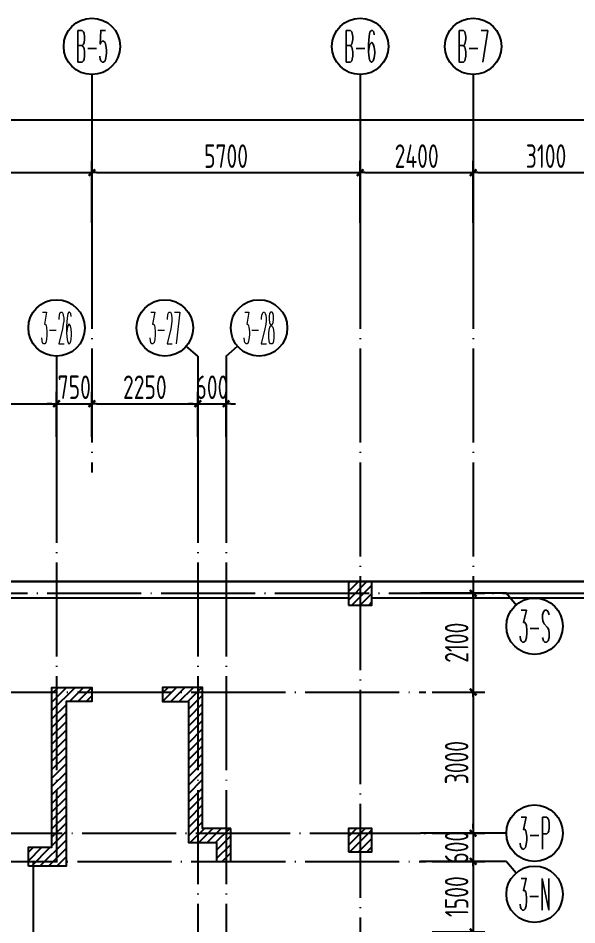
# Model space of a CAD drawing. Header units: millimetres. Extents: x 156735 to 386235, y 467499 to 703525.
# Drawn here: x 225179 to 237050, y 663145 to 682425 of the extents above; entities that cross this region are included whole.
import ezdxf
from ezdxf.enums import TextEntityAlignment as Align

# ---------------------------------------------------------------- set-up
doc = ezdxf.new("R2010")
doc.units = ezdxf.units.MM
doc.header["$LTSCALE"] = 100
doc.header["$PDMODE"] = 35
doc.header["$PDSIZE"] = 200
doc.linetypes.add('DOTE', pattern=[2.42, 2, -0.2, 0.02, -0.2])
for name, color, linetype in [('B-TEXT', 7, 'Continuous'), ('COLU', 7, 'Continuous'), ('h斜线-主楼', 7, 'Continuous'), ('h斜线-柱', 7, 'Continuous'), ('Q-AXIS', 3, 'Continuous'), ('Q-dote', 253, 'DOTE'), ('WALL', 3, 'Continuous'), ('wall-主楼', 2, 'Continuous')]:
    doc.layers.add(name, color=color, linetype=linetype)
doc.styles.add('_TCH_AXIS', font='COMPLEX', dxfattribs={"bigfont": 'GBCBIG'})
doc.styles.add('COMPLEX', font='tssdeng.shx', dxfattribs={"width": 0.7, "bigfont": 'tssdchn.shx'})
doc.styles.add('TSSD_Dimension', font='Tssdeng.shx', dxfattribs={"width": 0.7, "bigfont": 'hztxt.shx'})
doc.dimstyles.new('TSSD_100_100$0', dxfattribs={"dimtxt": 300, "dimasz": 100, "dimexe": 250, "dimexo": 250, "dimgap": 100, "dimtad": 1, "dimdec": 0, "dimzin": 0, "dimdsep": 46, "dimtxsty": 'TSSD_Dimension', "dimblk": '_tsdbk', "dimblk1": '_tsdbk', "dimblk2": '_tsdbk', "dimsah": 1, "dimcen": 0, "dimclrt": 7, "dimadec": 0, "dimazin": 0, "dimtfac": 1, "dimtdec": 0, "dimtix": 1, "dimtmove": 2, "dimatfit": 3, "dimldrblk": '_tsdbk', "dimfxl": 1, "dimtolj": 1, "dimtzin": 0, "dimarcsym": 0})
pattern_1 = [(45, (-467527.32, -323147.44), (-89.802561, 89.802561), [])]

# ---------------------------------------------------------------- blocks, each defined once
blk = doc.blocks.new('_tsdbk')
blk.add_line((-1, 0), (0, 0))
at = {"const_width": 0.5}
blk.add_lwpolyline([(-0.7, -0.7), (0.7, 0.7)], dxfattribs=at)
blk = doc.blocks.new('*D107')
at = {"layer": 'Defpoints', "color": 0}
for p in [(359046, 680262), (196946, 678055), (359046, 678055)]:
    blk.add_point(p, dxfattribs=at)
at = {"layer": 'Q-AXIS', "color": 0, "lineweight": -2}
for p, q in [((196946, 678305), (196946, 680512)), ((359046, 678305), (359046, 680512)), ((197046, 680262), (358946, 680262))]:
    blk.add_line(p, q, dxfattribs=at)
at = {"layer": 'Q-AXIS', "color": 0, "lineweight": -2, "xscale": 100, "yscale": 100, "zscale": 100, "rotation": 180}
blk.add_blockref('_tsdbk', (196946, 680262), dxfattribs=at)
at = {"layer": 'Q-AXIS', "color": 0, "lineweight": -2, "xscale": 100, "yscale": 100, "zscale": 100}
blk.add_blockref('_tsdbk', (359046, 680262), dxfattribs=at)
at = {"layer": 'Q-AXIS', "color": 7, "insert": (250239, 680612), "char_height": 500, "attachment_point": 5, "style": 'TSSD_Dimension'}
blk.add_mtext('\\A1;162100', dxfattribs=at)
blk = doc.blocks.new('_AXISO')
blk.add_circle((0, 0), 0.5)
at = {"layer": 'B-TEXT', "style": 'COMPLEX', "width": 1.450893}
blk.add_attdef('A', text='', height=0.56, dxfattribs=at).set_placement((0.249375, -0.28), (0.749375, -0.28), align=Align.FIT)
blk = doc.blocks.new('*D285')
at = {"layer": 'Defpoints', "color": 0}
for p in [(225996, 674227), (221596, 673272), (225996, 673272)]:
    blk.add_point(p, dxfattribs=at)
at = {"layer": 'Q-AXIS', "color": 0, "lineweight": -2}
for p, q in [((221596, 673522), (221596, 674477)), ((225996, 673522), (225996, 674477)), ((221696, 674227), (225896, 674227))]:
    blk.add_line(p, q, dxfattribs=at)
at = {"layer": 'Q-AXIS', "color": 0, "lineweight": -2, "xscale": 100, "yscale": 100, "zscale": 100, "rotation": 180}
blk.add_blockref('_tsdbk', (221596, 674227), dxfattribs=at)
at = {"layer": 'Q-AXIS', "color": 0, "lineweight": -2, "xscale": 100, "yscale": 100, "zscale": 100}
blk.add_blockref('_tsdbk', (225996, 674227), dxfattribs=at)
at = {"layer": 'Q-AXIS', "color": 7, "insert": (223796, 674577), "char_height": 500, "attachment_point": 5, "style": 'TSSD_Dimension'}
blk.add_mtext('\\A1;4400', dxfattribs=at)
blk = doc.blocks.new('*D300')
at = {"layer": 'Defpoints', "color": 0}
for p in [(229596, 674227), (228996, 673272), (229596, 673272)]:
    blk.add_point(p, dxfattribs=at)
at = {"layer": 'Q-AXIS', "color": 0, "lineweight": -2}
for p, q in [((228996, 673522), (228996, 674477)), ((229596, 673522), (229596, 674477)), ((228896, 674227), (228796, 674227)), ((228996, 674227), (229596, 674227)), ((229696, 674227), (229796, 674227))]:
    blk.add_line(p, q, dxfattribs=at)
at = {"layer": 'Q-AXIS', "color": 0, "lineweight": -2, "xscale": 100, "yscale": 100, "zscale": 100}
blk.add_blockref('_tsdbk', (228996, 674227), dxfattribs=at)
at = {"layer": 'Q-AXIS', "color": 0, "lineweight": -2, "xscale": 100, "yscale": 100, "zscale": 100, "rotation": 180}
blk.add_blockref('_tsdbk', (229596, 674227), dxfattribs=at)
at = {"layer": 'Q-AXIS', "color": 7, "insert": (229296, 674577), "char_height": 500, "attachment_point": 5, "style": 'TSSD_Dimension'}
blk.add_mtext('\\A1;600', dxfattribs=at)
blk = doc.blocks.new('*D301')
at = {"layer": 'Defpoints', "color": 0}
for p in [(228996, 674227), (226746, 673272), (228996, 673272)]:
    blk.add_point(p, dxfattribs=at)
at = {"layer": 'Q-AXIS', "color": 0, "lineweight": -2}
for p, q in [((226746, 673522), (226746, 674477)), ((228996, 673522), (228996, 674477)), ((226846, 674227), (228896, 674227))]:
    blk.add_line(p, q, dxfattribs=at)
at = {"layer": 'Q-AXIS', "color": 0, "lineweight": -2, "xscale": 100, "yscale": 100, "zscale": 100, "rotation": 180}
blk.add_blockref('_tsdbk', (226746, 674227), dxfattribs=at)
at = {"layer": 'Q-AXIS', "color": 0, "lineweight": -2, "xscale": 100, "yscale": 100, "zscale": 100}
blk.add_blockref('_tsdbk', (228996, 674227), dxfattribs=at)
at = {"layer": 'Q-AXIS', "color": 7, "insert": (227871, 674577), "char_height": 500, "attachment_point": 5, "style": 'TSSD_Dimension'}
blk.add_mtext('\\A1;2250', dxfattribs=at)
blk = doc.blocks.new('*D302')
at = {"layer": 'Defpoints', "color": 0}
for p in [(226746, 674227), (225996, 673272), (226746, 673272)]:
    blk.add_point(p, dxfattribs=at)
at = {"layer": 'Q-AXIS', "color": 0, "lineweight": -2}
for p, q in [((225996, 673522), (225996, 674477)), ((226746, 673522), (226746, 674477)), ((225896, 674227), (225796, 674227)), ((225996, 674227), (226746, 674227)), ((226846, 674227), (226946, 674227))]:
    blk.add_line(p, q, dxfattribs=at)
at = {"layer": 'Q-AXIS', "color": 0, "lineweight": -2, "xscale": 100, "yscale": 100, "zscale": 100}
blk.add_blockref('_tsdbk', (225996, 674227), dxfattribs=at)
at = {"layer": 'Q-AXIS', "color": 0, "lineweight": -2, "xscale": 100, "yscale": 100, "zscale": 100, "rotation": 180}
blk.add_blockref('_tsdbk', (226746, 674227), dxfattribs=at)
at = {"layer": 'Q-AXIS', "color": 7, "insert": (226371, 674577), "char_height": 500, "attachment_point": 5, "style": 'TSSD_Dimension'}
blk.add_mtext('\\A1;750', dxfattribs=at)
blk = doc.blocks.new('*D303')
at = {"layer": 'Defpoints', "color": 0}
for p in [(233725, 670195), (233725, 668095), (234846, 668095)]:
    blk.add_point(p, dxfattribs=at)
at = {"layer": 'Q-AXIS', "color": 0, "lineweight": -2}
for p, q in [((233975, 670195), (235096, 670195)), ((234846, 670095), (234846, 668195)), ((233975, 668095), (235096, 668095))]:
    blk.add_line(p, q, dxfattribs=at)
at = {"layer": 'Q-AXIS', "color": 0, "lineweight": -2, "xscale": 100, "yscale": 100, "zscale": 100}
for p, rotation in [((234846, 670195), 90), ((234846, 668095), 270)]:
    blk.add_blockref('_tsdbk', p, dxfattribs=dict(at, rotation=rotation))
at = {"layer": 'Q-AXIS', "color": 7, "insert": (234496, 669145), "char_height": 500, "attachment_point": 5, "rotation": 90, "style": 'TSSD_Dimension'}
blk.add_mtext('\\A1;2100', dxfattribs=at)
blk = doc.blocks.new('*D304')
at = {"layer": 'Defpoints', "color": 0}
for p in [(233725, 664495), (233725, 662995), (234846, 662995)]:
    blk.add_point(p, dxfattribs=at)
at = {"layer": 'Q-AXIS', "color": 0, "lineweight": -2}
for p, q in [((233975, 664495), (235096, 664495)), ((234846, 664395), (234846, 663095)), ((233975, 662995), (235096, 662995))]:
    blk.add_line(p, q, dxfattribs=at)
at = {"layer": 'Q-AXIS', "color": 0, "lineweight": -2, "xscale": 100, "yscale": 100, "zscale": 100}
for p, rotation in [((234846, 664495), 90), ((234846, 662995), 270)]:
    blk.add_blockref('_tsdbk', p, dxfattribs=dict(at, rotation=rotation))
at = {"layer": 'Q-AXIS', "color": 7, "insert": (234496, 663745), "char_height": 500, "attachment_point": 5, "rotation": 90, "style": 'TSSD_Dimension'}
blk.add_mtext('\\A1;1500', dxfattribs=at)
blk = doc.blocks.new('*D305')
at = {"layer": 'Defpoints', "color": 0}
for p in [(233725, 665095), (233725, 664495), (234846, 664495)]:
    blk.add_point(p, dxfattribs=at)
at = {"layer": 'Q-AXIS', "color": 0, "lineweight": -2}
for p, q in [((234846, 665195), (234846, 665295)), ((233975, 665095), (235096, 665095)), ((234846, 665095), (234846, 664495)), ((233975, 664495), (235096, 664495)), ((234846, 664395), (234846, 664295))]:
    blk.add_line(p, q, dxfattribs=at)
at = {"layer": 'Q-AXIS', "color": 0, "lineweight": -2, "xscale": 100, "yscale": 100, "zscale": 100}
for p, rotation in [((234846, 665095), 270), ((234846, 664495), 90)]:
    blk.add_blockref('_tsdbk', p, dxfattribs=dict(at, rotation=rotation))
at = {"layer": 'Q-AXIS', "color": 7, "insert": (234496, 664795), "char_height": 500, "attachment_point": 5, "rotation": 90, "style": 'TSSD_Dimension'}
blk.add_mtext('\\A1;600', dxfattribs=at)
blk = doc.blocks.new('*D306')
at = {"layer": 'Defpoints', "color": 0}
for p in [(233725, 668095), (233725, 665095), (234846, 665095)]:
    blk.add_point(p, dxfattribs=at)
at = {"layer": 'Q-AXIS', "color": 0, "lineweight": -2}
for p, q in [((233975, 668095), (235096, 668095)), ((234846, 667995), (234846, 665195)), ((233975, 665095), (235096, 665095))]:
    blk.add_line(p, q, dxfattribs=at)
at = {"layer": 'Q-AXIS', "color": 0, "lineweight": -2, "xscale": 100, "yscale": 100, "zscale": 100}
for p, rotation in [((234846, 668095), 90), ((234846, 665095), 270)]:
    blk.add_blockref('_tsdbk', p, dxfattribs=dict(at, rotation=rotation))
at = {"layer": 'Q-AXIS', "color": 7, "insert": (234496, 666595), "char_height": 500, "attachment_point": 5, "rotation": 90, "style": 'TSSD_Dimension'}
blk.add_mtext('\\A1;3000', dxfattribs=at)
blk = doc.blocks.new('*D307')
at = {"layer": 'Defpoints', "color": 0}
for p in [(226746, 679141), (218646, 677820), (226746, 677820)]:
    blk.add_point(p, dxfattribs=at)
at = {"layer": 'Q-AXIS', "color": 0, "lineweight": -2}
for p, q in [((218646, 678070), (218646, 679391)), ((226746, 678070), (226746, 679391)), ((218746, 679141), (226646, 679141))]:
    blk.add_line(p, q, dxfattribs=at)
at = {"layer": 'Q-AXIS', "color": 0, "lineweight": -2, "xscale": 100, "yscale": 100, "zscale": 100, "rotation": 180}
blk.add_blockref('_tsdbk', (218646, 679141), dxfattribs=at)
at = {"layer": 'Q-AXIS', "color": 0, "lineweight": -2, "xscale": 100, "yscale": 100, "zscale": 100}
blk.add_blockref('_tsdbk', (226746, 679141), dxfattribs=at)
at = {"layer": 'Q-AXIS', "color": 7, "insert": (222696, 679491), "char_height": 500, "attachment_point": 5, "style": 'TSSD_Dimension'}
blk.add_mtext('\\A1;8100', dxfattribs=at)
blk = doc.blocks.new('*D309')
at = {"layer": 'Defpoints', "color": 0}
for p in [(234846, 679141), (232446, 677820), (234846, 677820)]:
    blk.add_point(p, dxfattribs=at)
at = {"layer": 'Q-AXIS', "color": 0, "lineweight": -2}
for p, q in [((232446, 678070), (232446, 679391)), ((234846, 678070), (234846, 679391)), ((232546, 679141), (234746, 679141))]:
    blk.add_line(p, q, dxfattribs=at)
at = {"layer": 'Q-AXIS', "color": 0, "lineweight": -2, "xscale": 100, "yscale": 100, "zscale": 100, "rotation": 180}
blk.add_blockref('_tsdbk', (232446, 679141), dxfattribs=at)
at = {"layer": 'Q-AXIS', "color": 0, "lineweight": -2, "xscale": 100, "yscale": 100, "zscale": 100}
blk.add_blockref('_tsdbk', (234846, 679141), dxfattribs=at)
at = {"layer": 'Q-AXIS', "color": 7, "insert": (233646, 679491), "char_height": 500, "attachment_point": 5, "style": 'TSSD_Dimension'}
blk.add_mtext('\\A1;2400', dxfattribs=at)
blk = doc.blocks.new('*D310')
at = {"layer": 'Defpoints', "color": 0}
for p in [(232446, 679141), (226746, 677820), (232446, 677820)]:
    blk.add_point(p, dxfattribs=at)
at = {"layer": 'Q-AXIS', "color": 0, "lineweight": -2}
for p, q in [((226746, 678070), (226746, 679391)), ((232446, 678070), (232446, 679391)), ((226846, 679141), (232346, 679141))]:
    blk.add_line(p, q, dxfattribs=at)
at = {"layer": 'Q-AXIS', "color": 0, "lineweight": -2, "xscale": 100, "yscale": 100, "zscale": 100, "rotation": 180}
blk.add_blockref('_tsdbk', (226746, 679141), dxfattribs=at)
at = {"layer": 'Q-AXIS', "color": 0, "lineweight": -2, "xscale": 100, "yscale": 100, "zscale": 100}
blk.add_blockref('_tsdbk', (232446, 679141), dxfattribs=at)
at = {"layer": 'Q-AXIS', "color": 7, "insert": (229596, 679491), "char_height": 500, "attachment_point": 5, "style": 'TSSD_Dimension'}
blk.add_mtext('\\A1;5700', dxfattribs=at)
blk = doc.blocks.new('*D311')
at = {"layer": 'Defpoints', "color": 0}
for p in [(237946, 679141), (234846, 677820), (237946, 677820)]:
    blk.add_point(p, dxfattribs=at)
at = {"layer": 'Q-AXIS', "color": 0, "lineweight": -2}
for p, q in [((234846, 678070), (234846, 679391)), ((237946, 678070), (237946, 679391)), ((234946, 679141), (237846, 679141))]:
    blk.add_line(p, q, dxfattribs=at)
at = {"layer": 'Q-AXIS', "color": 0, "lineweight": -2, "xscale": 100, "yscale": 100, "zscale": 100, "rotation": 180}
blk.add_blockref('_tsdbk', (234846, 679141), dxfattribs=at)
at = {"layer": 'Q-AXIS', "color": 0, "lineweight": -2, "xscale": 100, "yscale": 100, "zscale": 100}
blk.add_blockref('_tsdbk', (237946, 679141), dxfattribs=at)
at = {"layer": 'Q-AXIS', "color": 7, "insert": (236396, 679491), "char_height": 500, "attachment_point": 5, "style": 'TSSD_Dimension'}
blk.add_mtext('\\A1;3100', dxfattribs=at)

msp = doc.modelspace()

# ---------------------------------------------------------------- hatches: boundary and pattern name
at = {"layer": 'h斜线-主楼'}
h = msp.add_hatch(dxfattribs=at)
h.set_pattern_fill('ANSI31', color=256, scale=40, style=0)
h.set_pattern_definition(pattern_1)
h.paths.add_polyline_path([(225396.5, 664394.7), (225396.5, 664794.7), (225896.5, 664794.7), (225896.5, 668194.7), (226746.5, 668194.7), (226746.5, 667894.7), (226196.5, 667894.7), (226196.5, 664394.7)])
h = msp.add_hatch(dxfattribs=at)
h.set_pattern_fill('ANSI31', color=256, scale=40, style=0)
h.set_pattern_definition(pattern_1)
h.paths.add_polyline_path([(229696.5, 665194.7), (229096.5, 665194.7), (229096.5, 668194.7), (228246.5, 668194.7), (228246.5, 667894.7), (228796.5, 667894.7), (228796.5, 664894.7), (229396.5, 664894.7), (229396.5, 664494.7), (229696.5, 664494.7)])
at = {"layer": 'h斜线-柱'}
h = msp.add_hatch(dxfattribs=at)
h.set_pattern_fill('ANSI31', color=256, scale=40, style=0)
h.set_pattern_definition(pattern_1)
h.paths.add_polyline_path([(232196.5, 669944.7), (232696.5, 669944.7), (232696.5, 670444.7), (232196.5, 670444.7)])
h = msp.add_hatch(dxfattribs=at)
h.set_pattern_fill('ANSI31', color=256, scale=40, style=0)
h.set_pattern_definition(pattern_1)
h.paths.add_polyline_path([(232196.5, 664694.7), (232696.5, 664694.7), (232696.5, 665194.7), (232196.5, 665194.7)])

# ---------------------------------------------------------------- linework, layer by layer
at = {"color": 6, "lineweight": 30}
msp.add_lwpolyline([(215996.5, 670444.7), (216112.4, 670444.7), (216296.5, 670444.7), (241934.2, 670444.7), (242896.5, 670444.7)], dxfattribs=at)
at = {"layer": 'COLU'}
for points in [[(232196.5, 669944.7), (232696.5, 669944.7), (232696.5, 670444.7), (232196.5, 670444.7)], [(232196.5, 664694.7), (232696.5, 664694.7), (232696.5, 665194.7), (232196.5, 665194.7)]]:
    msp.add_lwpolyline(points, close=True, dxfattribs=at)
at = {"layer": 'Q-AXIS'}
for p, q in [((226746.5, 681225.4), (226746.5, 677819.9)), ((232446.5, 681225.4), (232446.5, 677819.9)), ((234846.5, 681225.4), (234846.5, 677819.9)), ((228996.5, 675237.2), (228752, 675446.7)), ((229596.5, 675237.2), (229840.9, 675446.7)), ((225996.5, 675237.2), (225996.5, 673271.7)), ((228996.5, 675237.2), (228996.5, 673271.7)), ((229596.5, 675237.2), (229596.5, 673271.7)), ((235552.8, 670194.7), (233725.4, 670194.7)), ((235552.8, 670194.7), (235762.4, 669950.3)), ((235552.8, 665094.7), (233725.4, 665094.7)), ((235552.8, 664494.7), (233725.4, 664494.7)), ((235552.8, 664494.7), (235762.4, 664250.3))]:
    msp.add_line(p, q, dxfattribs=at)
at = {"layer": 'Q-dote', "ltscale": 10}
for p, q in [((226746.5, 677819.9), (226746.5, 672760.7)), ((232446.5, 677819.9), (232446.5, 651744.7)), ((234846.5, 677819.9), (234846.6, 534412)), ((225996.5, 673271.7), (225996.5, 664494.7)), ((228996.5, 673271.7), (228996.5, 657594.7)), ((229596.5, 673271.7), (229596.5, 661494.7)), ((189495.4, 670194.7), (242996.5, 670194.7)), ((221596.5, 668094.7), (233840.9, 668094.7)), ((209596.5, 665094.7), (233840.9, 665094.7)), ((232296.5, 665094.7), (233725.4, 665094.7)), ((221596.5, 664494.7), (233840.9, 664494.7)), ((225496.5, 664494.7), (225496.5, 650935))]:
    msp.add_line(p, q, dxfattribs=at)
at = {"layer": 'WALL'}
for points in [[(215996.5, 670444.7), (232196.5, 670444.7), (232196.5, 670094.7), (215996.5, 670094.7)], [(232696.5, 670444.7), (237496.5, 670444.7), (237496.5, 670094.7), (232696.5, 670094.7)]]:
    msp.add_lwpolyline(points, close=True, dxfattribs=at)
at = {"layer": 'wall-主楼'}
for points in [[(225396.5, 664394.7), (225396.5, 664794.7), (225896.5, 664794.7), (225896.5, 668194.7), (226746.5, 668194.7), (226746.5, 667894.7), (226196.5, 667894.7), (226196.5, 664394.7)], [(229696.5, 665194.7), (229096.5, 665194.7), (229096.5, 668194.7), (228246.5, 668194.7), (228246.5, 667894.7), (228796.5, 667894.7), (228796.5, 664894.7), (229396.5, 664894.7), (229396.5, 664494.7), (229696.5, 664494.7)]]:
    msp.add_lwpolyline(points, close=True, dxfattribs=at)

# ---------------------------------------------------------------- block references
at = {"layer": 'Q-AXIS'}
ref = msp.add_blockref('_AXISO', (226746.5, 681825.4), dxfattribs=dict(at, xscale=1199.999999999998, yscale=1200, zscale=1200, rotation=359.9996457873818))
ref.add_attrib('A', 'B-5', dxfattribs={"color": 7, "height": 678.82, "rotation": 359.99965, "style": '_TCH_AXIS', "width": 0.33871}).set_placement((226407.1, 681486), (227085.9, 681486), align=Align.FIT)
ref = msp.add_blockref('_AXISO', (232446.5, 681825.4), dxfattribs=dict(at, xscale=1199.999999999998, yscale=1200, zscale=1200, rotation=359.9996457873818))
ref.add_attrib('A', 'B-6', dxfattribs={"color": 7, "height": 678.82, "rotation": 359.99965, "style": '_TCH_AXIS', "width": 0.33871}).set_placement((232107.1, 681486), (232785.9, 681486), align=Align.FIT)
ref = msp.add_blockref('_AXISO', (234846.5, 681825.4), dxfattribs=dict(at, xscale=1199.999999999998, yscale=1200, zscale=1200, rotation=359.9996457873818))
ref.add_attrib('A', 'B-7', dxfattribs={"color": 7, "height": 678.82, "rotation": 359.99965, "style": '_TCH_AXIS', "width": 0.33871}).set_placement((234507, 681486), (235185.9, 681486), align=Align.FIT)
ref = msp.add_blockref('_AXISO', (225996.5, 675837.2), dxfattribs=dict(at, xscale=1199.999999999998, yscale=1200, zscale=1200, rotation=359.9996457873818))
ref.add_attrib('A', '3-26', dxfattribs={"color": 7, "height": 678.82, "rotation": 359.99965, "style": '_TCH_AXIS', "width": 0.265823}).set_placement((225657.1, 675497.8), (226335.9, 675497.8), align=Align.FIT)
ref = msp.add_blockref('_AXISO', (228296.5, 675837.2), dxfattribs=dict(at, xscale=1199.999999999998, yscale=1200, zscale=1200, rotation=359.9996457873818))
ref.add_attrib('A', '3-27', dxfattribs={"color": 7, "height": 678.82, "rotation": 359.99965, "style": '_TCH_AXIS', "width": 0.265823}).set_placement((227957.1, 675497.8), (228635.9, 675497.8), align=Align.FIT)
ref = msp.add_blockref('_AXISO', (230296.5, 675837.2), dxfattribs=dict(at, xscale=1199.999999999998, yscale=1200, zscale=1200, rotation=359.9996457873818))
ref.add_attrib('A', '3-28', dxfattribs={"color": 7, "height": 678.82, "rotation": 359.99965, "style": '_TCH_AXIS', "width": 0.265823}).set_placement((229957.1, 675497.8), (230635.9, 675497.8), align=Align.FIT)
ref = msp.add_blockref('_AXISO', (236152.8, 669494.7), dxfattribs=dict(at, xscale=1199.999999999998, yscale=1200, zscale=1200, rotation=359.9996457873818))
ref.add_attrib('A', '3-S', dxfattribs={"color": 7, "height": 678.82, "rotation": 359.99965, "style": '_TCH_AXIS', "width": 0.355932}).set_placement((235813.4, 669155.3), (236492.2, 669155.3), align=Align.FIT)
ref = msp.add_blockref('_AXISO', (236152.8, 665094.7), dxfattribs=dict(at, xscale=1199.999999999998, yscale=1200, zscale=1200, rotation=359.9996457873818))
ref.add_attrib('A', '3-P', dxfattribs={"color": 7, "height": 678.82, "rotation": 359.99965, "style": '_TCH_AXIS', "width": 0.33871}).set_placement((235813.4, 664755.3), (236492.2, 664755.3), align=Align.FIT)
ref = msp.add_blockref('_AXISO', (236152.8, 663794.7), dxfattribs=dict(at, xscale=1199.999999999998, yscale=1200, zscale=1200, rotation=359.9996457873818))
ref.add_attrib('A', '3-N', dxfattribs={"color": 7, "height": 678.82, "rotation": 359.99965, "style": '_TCH_AXIS', "width": 0.328125}).set_placement((235813.4, 663455.3), (236492.2, 663455.3), align=Align.FIT)

# ---------------------------------------------------------------- dimensions: what is measured, and where the dimension line sits
dim = msp.add_linear_dim(base=(359046.5, 680262.3), p1=(196946.5, 678055.1), p2=(359046.5, 678055.1), dimstyle='TSSD_100_100$0', override={"dimtxt": 500}, dxfattribs=at)
dim.commit()
dim.dimension.update_dxf_attribs({"geometry": '*D107', "text_midpoint": (250239, 680612.3), "dimtype": 160})
for base, p1, p2, picture, middle in [((226746.5, 679141.4), (218646.5, 677819.9), (226746.5, 677819.9), '*D307', (222696.5, 679491.4)), ((232446.5, 679141.4), (226746.5, 677819.9), (232446.5, 677819.9), '*D310', (229596.5, 679491.4)), ((234846.5, 679141.4), (232446.5, 677819.9), (234846.5, 677819.9), '*D309', (233646.5, 679491.4)), ((237946.5, 679141.4), (234846.5, 677819.9), (237946.5, 677819.9), '*D311', (236396.5, 679491.4)), ((225996.5, 674226.5), (221596.5, 673271.7), (225996.5, 673271.7), '*D285', (223796.5, 674576.5)), ((226746.5, 674226.5), (225996.5, 673271.7), (226746.5, 673271.7), '*D302', (226371.5, 674576.5)), ((228996.5, 674226.5), (226746.5, 673271.7), (228996.5, 673271.7), '*D301', (227871.5, 674576.5)), ((229596.5, 674226.5), (228996.5, 673271.7), (229596.5, 673271.7), '*D300', (229296.5, 674576.5))]:
    dim = msp.add_linear_dim(base=base, p1=p1, p2=p2, dimstyle='TSSD_100_100$0', override={"dimtxt": 500}, dxfattribs=at)
    dim.commit()
    dim.dimension.update_dxf_attribs({"geometry": picture, "text_midpoint": middle})
for base, p1, p2, picture, middle in [((234846.5, 668094.7), (233725.4, 670194.7), (233725.4, 668094.7), '*D303', (234496.5, 669144.7)), ((234846.5, 665094.7), (233725.4, 668094.7), (233725.4, 665094.7), '*D306', (234496.5, 666594.7)), ((234846.5, 664494.7), (233725.4, 665094.7), (233725.4, 664494.7), '*D305', (234496.5, 664794.7)), ((234846.5, 662994.7), (233725.4, 664494.7), (233725.4, 662994.7), '*D304', (234496.5, 663744.7))]:
    dim = msp.add_linear_dim(base=base, p1=p1, p2=p2, angle=90, dimstyle='TSSD_100_100$0', override={"dimtxt": 500}, dxfattribs=at)
    dim.commit()
    dim.dimension.update_dxf_attribs({"geometry": picture, "text_midpoint": middle})

doc.saveas('drawing.dxf')
